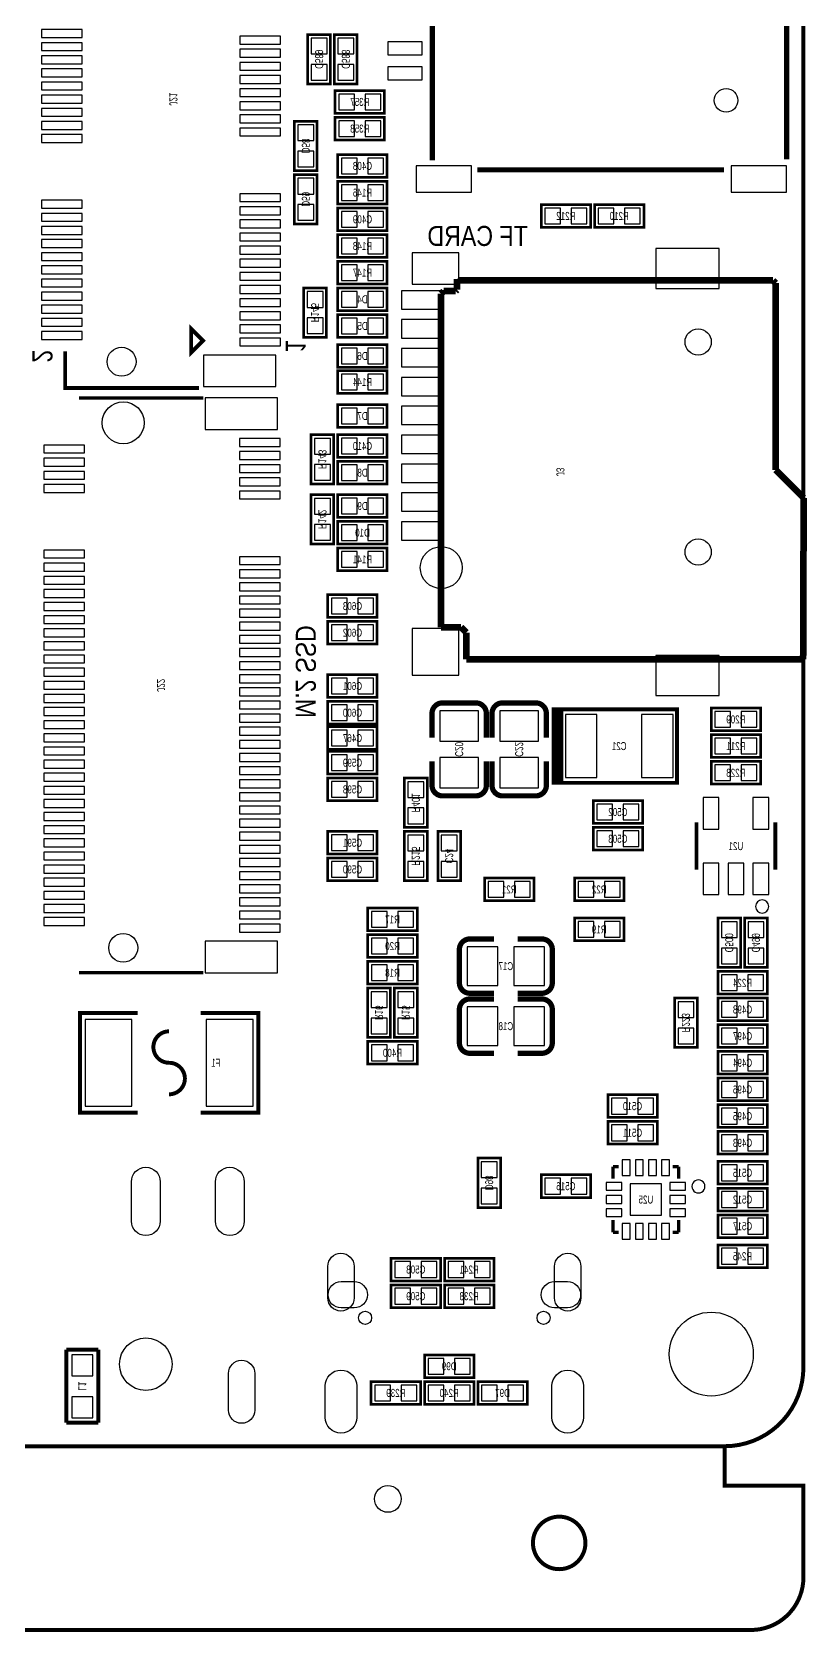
# Model space of a CAD drawing. Extents: x 0 to 125, y -7 to 87.
# Drawn here: x 95.6 to 125.1, y -7.1 to 53.9 of the extents above; entities that cross this region are included whole.
import ezdxf
from ezdxf.enums import TextEntityAlignment as Align

# ---------------------------------------------------------------- set-up
doc = ezdxf.new("R2010")
doc.units = 0
for name, color, linetype in [('BG_OUTLINE', 12, 'CONTINUOUS'), ('BG_SILKSCREEN_BOTTOM', 150, 'CONTINUOUS'), ('PG_SILKSCREEN_BOTTOM', 150, 'CONTINUOUS'), ('PIN_BOTTOM', 202, 'CONTINUOUS'), ('RD_SILKSCREEN_BOTTOM', 150, 'CONTINUOUS')]:
    doc.layers.add(name, color=color, linetype=linetype)

msp = doc.modelspace()

# ---------------------------------------------------------------- linework, layer by layer
at = {"layer": 'BG_OUTLINE', "const_width": 0.1524}
for points in [[(125.000004, 77.0001), (125.000004, 2.999994, -0.414214), (122.00001, 0), (2.999994, 0, -0.414214), (0, 2.999994), (0, 77.0001, -0.414214), (2.999994, 80.000094), (122.00001, 80.000094, -0.414214), (125.000004, 77.0001)], [(122.00001, 0), (122.00001, -1.499997), (125.000004, -1.499997), (125.000004, -4.99999, -0.414214), (123.000008, -6.999986), (1.999996, -6.999986, -0.414214), (0, -4.99999), (0, -1.499997), (2.999994, -1.499997), (2.999994, 0)], [(116.696998, -3.683, 1), (114.697002, -3.683, 1), (116.696998, -3.683)]]:
    msp.add_lwpolyline(points, format="xyb", dxfattribs=at)
at = {"layer": 'PG_SILKSCREEN_BOTTOM'}
for points, const_width in [([(110.865006, 48.980674), (110.865006, 60.520656)], 0.2), ([(124.365004, 54.765067), (124.365004, 49.015955)], 0.2), ([(106.1212, 53.7718), (106.1212, 51.8922), (106.9848, 51.8922), (106.9848, 53.7718), (106.1212, 53.7718)], 0.1016), ([(107.1372, 53.7718), (107.1372, 51.8922), (108.0008, 51.8922), (108.0008, 53.7718), (107.1372, 53.7718)], 0.1016), ([(109.0422, 51.6382), (107.1626, 51.6382), (107.1626, 50.7746), (109.0422, 50.7746), (109.0422, 51.6382)], 0.1016), ([(109.0422, 50.6222), (107.1626, 50.6222), (107.1626, 49.7586), (109.0422, 49.7586), (109.0422, 50.6222)], 0.1016), ([(105.6132, 50.4698), (105.6132, 48.5902), (106.4768, 48.5902), (106.4768, 50.4698), (105.6132, 50.4698)], 0.1016), ([(107.2642, 48.3362), (109.1438, 48.3362), (109.1438, 49.1998), (107.2642, 49.1998), (107.2642, 48.3362)], 0.1016), ([(106.4768, 46.5582), (106.4768, 48.4378), (105.6132, 48.4378), (105.6132, 46.5582), (106.4768, 46.5582)], 0.1016), ([(107.2642, 47.3202), (109.1438, 47.3202), (109.1438, 48.1838), (107.2642, 48.1838), (107.2642, 47.3202)], 0.1016), ([(121.9803, 48.62007), (112.576483, 48.62007)], 0.2), ([(109.1438, 47.1678), (107.2642, 47.1678), (107.2642, 46.3042), (109.1438, 46.3042), (109.1438, 47.1678)], 0.1016), ([(115.0112, 46.4312), (116.8908, 46.4312), (116.8908, 47.2948), (115.0112, 47.2948), (115.0112, 46.4312)], 0.1016), ([(118.9228, 47.2948), (117.0432, 47.2948), (117.0432, 46.4312), (118.9228, 46.4312), (118.9228, 47.2948)], 0.1016), ([(109.1438, 46.1518), (107.2642, 46.1518), (107.2642, 45.2882), (109.1438, 45.2882), (109.1438, 46.1518)], 0.1016), ([(107.2642, 44.2722), (109.1438, 44.2722), (109.1438, 45.1358), (107.2642, 45.1358), (107.2642, 44.2722)], 0.1016), ([(111.802672, 44.455715), (111.853472, 44.404915)], 0.254), ([(111.802672, 44.049315), (111.802672, 44.455715)], 0.254), ([(111.853472, 44.404915), (123.842272, 44.404915)], 0.254), ([(123.842272, 44.404915), (123.943872, 44.303315)], 0.254), ([(105.9688, 44.1198), (105.9688, 42.2402), (106.8324, 42.2402), (106.8324, 44.1198), (105.9688, 44.1198)], 0.1016), ([(109.1438, 44.1198), (107.2642, 44.1198), (107.2642, 43.2562), (109.1438, 43.2562), (109.1438, 44.1198)], 0.1016), ([(111.193072, 43.896915), (111.294672, 43.998515)], 0.254), ([(111.193072, 31.196915), (111.193072, 43.896915)], 0.254), ([(111.294672, 43.998515), (111.751872, 43.998515)], 0.254), ([(111.751872, 43.998515), (111.802672, 44.049315)], 0.254), ([(123.943872, 44.303315), (123.943872, 37.191315)], 0.254), ([(102.126974, 42.11066), (101.676987, 41.660674), (101.676987, 42.560672), (102.126974, 42.11066)], 0.150012), ([(109.1438, 43.1038), (107.2642, 43.1038), (107.2642, 42.2402), (109.1438, 42.2402), (109.1438, 43.1038)], 0.1016), ([(101.976987, 40.310664), (96.876972, 40.310664), (96.876972, 41.710661)], 0.150012), ([(109.1438, 41.9608), (107.2642, 41.9608), (107.2642, 41.0972), (109.1438, 41.0972), (109.1438, 41.9608)], 0.1016), ([(107.2642, 40.1066), (109.1438, 40.1066), (109.1438, 40.9702), (107.2642, 40.9702), (107.2642, 40.1066)], 0.1016), ([(102.135457, 39.933956), (97.399373, 39.933956)], 0.127), ([(109.1438, 39.6748), (107.2642, 39.6748), (107.2642, 38.8112), (109.1438, 38.8112), (109.1438, 39.6748)], 0.1016), ([(106.2482, 38.5318), (106.2482, 36.6522), (107.1118, 36.6522), (107.1118, 38.5318), (106.2482, 38.5318)], 0.1016), ([(109.1438, 38.5318), (107.2642, 38.5318), (107.2642, 37.6682), (109.1438, 37.6682), (109.1438, 38.5318)], 0.1016), ([(109.1438, 37.5158), (107.2642, 37.5158), (107.2642, 36.6522), (109.1438, 36.6522), (109.1438, 37.5158)], 0.1016), ([(123.943872, 37.191315), (125.010672, 36.124515)], 0.254), ([(107.1118, 34.3662), (107.1118, 36.2458), (106.2482, 36.2458), (106.2482, 34.3662), (107.1118, 34.3662)], 0.1016), ([(109.1438, 36.2458), (107.2642, 36.2458), (107.2642, 35.3822), (109.1438, 35.3822), (109.1438, 36.2458)], 0.1016), ([(125.010672, 36.124515), (124.991063, 29.977715)], 0.254), ([(109.1438, 35.2298), (107.2642, 35.2298), (107.2642, 34.3662), (109.1438, 34.3662), (109.1438, 35.2298)], 0.1016), ([(107.2642, 33.3502), (109.1438, 33.3502), (109.1438, 34.2138), (107.2642, 34.2138), (107.2642, 33.3502)], 0.1016), ([(108.7628, 32.434581), (106.8832, 32.434581), (106.8832, 31.570981), (108.7628, 31.570981), (108.7628, 32.434581)], 0.1016), ([(108.7628, 31.4198), (106.8832, 31.4198), (106.8832, 30.5562), (108.7628, 30.5562), (108.7628, 31.4198)], 0.1016), ([(111.955072, 31.196915), (111.193072, 31.196915)], 0.254), ([(112.158272, 30.993715), (111.955072, 31.196915)], 0.254), ([(112.158272, 29.977715), (112.158272, 30.993715)], 0.254), ([(124.991063, 29.977715), (112.158272, 29.977715)], 0.254), ([(108.7628, 29.3878), (106.8832, 29.3878), (106.8832, 28.5242), (108.7628, 28.5242), (108.7628, 29.3878)], 0.1016), ([(108.7628, 28.3718), (106.8832, 28.3718), (106.8832, 27.5082), (108.7628, 27.5082), (108.7628, 28.3718)], 0.1016), ([(115.583005, 25.270003), (115.483005, 25.270003), (115.483005, 28.069997), (115.583005, 28.069997)], 0.150012), ([(115.683005, 25.270003), (115.583005, 25.270003), (115.583005, 28.069997), (115.783004, 28.069997)], 0.150012), ([(115.783004, 25.270003), (115.783004, 28.069997), (120.182996, 28.069997), (120.182996, 25.270003), (115.683005, 25.270003), (115.683005, 28.069997), (115.883004, 28.069997)], 0.150012), ([(121.4882, 27.2542), (123.3678, 27.2542), (123.3678, 28.1178), (121.4882, 28.1178), (121.4882, 27.2542)], 0.1016), ([(106.8832, 26.543), (108.7628, 26.543), (108.7628, 27.4066), (106.8832, 27.4066), (106.8832, 26.543)], 0.1016), ([(112.92205, 27.913076), (112.92205, 26.993088)], 0.199898), ([(115.20805, 27.913076), (115.20805, 26.993088)], 0.199898), ([(121.4882, 26.2382), (123.3678, 26.2382), (123.3678, 27.1018), (121.4882, 27.1018), (121.4882, 26.2382)], 0.1016), ([(108.7628, 26.4668), (106.8832, 26.4668), (106.8832, 25.6032), (108.7628, 25.6032), (108.7628, 26.4668)], 0.1016), ([(110.85195, 25.172924), (110.85195, 26.092912)], 0.199898), ([(113.13795, 25.172924), (113.13795, 26.092912)], 0.199898), ([(121.4882, 25.2222), (123.3678, 25.2222), (123.3678, 26.0858), (121.4882, 26.0858), (121.4882, 25.2222)], 0.1016), ([(108.7628, 25.4508), (106.8832, 25.4508), (106.8832, 24.5872), (108.7628, 24.5872), (108.7628, 25.4508)], 0.1016), ([(109.8042, 25.4508), (109.8042, 23.5712), (110.6678, 23.5712), (110.6678, 25.4508), (109.8042, 25.4508)], 0.1016), ([(118.872, 24.5872), (116.9924, 24.5872), (116.9924, 23.7236), (118.872, 23.7236), (118.872, 24.5872)], 0.1016), ([(120.928003, 23.759998), (120.928003, 21.960002)], 0.150012), ([(123.927997, 21.960002), (123.927997, 23.759998)], 0.150012), ([(108.7628, 23.4188), (106.8832, 23.4188), (106.8832, 22.5552), (108.7628, 22.5552), (108.7628, 23.4188)], 0.1016), ([(110.6678, 21.5392), (110.6678, 23.4188), (109.8042, 23.4188), (109.8042, 21.5392), (110.6678, 21.5392)], 0.1016), ([(111.9378, 21.5392), (111.9378, 23.4188), (111.0742, 23.4188), (111.0742, 21.5392), (111.9378, 21.5392)], 0.1016), ([(118.872, 23.5712), (116.9924, 23.5712), (116.9924, 22.7076), (118.872, 22.7076), (118.872, 23.5712)], 0.1016), ([(108.7628, 22.4028), (106.8832, 22.4028), (106.8832, 21.5392), (108.7628, 21.5392), (108.7628, 22.4028)], 0.1016), ([(112.8522, 20.7772), (114.7318, 20.7772), (114.7318, 21.6408), (112.8522, 21.6408), (112.8522, 20.7772)], 0.1016), ([(118.1608, 21.6408), (116.2812, 21.6408), (116.2812, 20.7772), (118.1608, 20.7772), (118.1608, 21.6408)], 0.1016), ([(108.4072, 19.6342), (110.2868, 19.6342), (110.2868, 20.4978), (108.4072, 20.4978), (108.4072, 19.6342)], 0.1016), ([(118.1608, 20.1168), (116.2812, 20.1168), (116.2812, 19.2532), (118.1608, 19.2532), (118.1608, 20.1168)], 0.1016), ([(121.7422, 20.1168), (121.7422, 18.2372), (122.6058, 18.2372), (122.6058, 20.1168), (121.7422, 20.1168)], 0.1016), ([(122.7582, 20.1168), (122.7582, 18.2372), (123.6218, 18.2372), (123.6218, 20.1168), (122.7582, 20.1168)], 0.1016), ([(110.2868, 19.4818), (108.4072, 19.4818), (108.4072, 18.6182), (110.2868, 18.6182), (110.2868, 19.4818)], 0.1016), ([(112.294924, 19.32305), (113.214912, 19.32305)], 0.199898), ([(108.4072, 17.6022), (110.2868, 17.6022), (110.2868, 18.4658), (108.4072, 18.4658), (108.4072, 17.6022)], 0.1016), ([(102.135457, 18.034178), (97.399373, 18.034178)], 0.127), ([(123.6218, 18.0848), (121.7422, 18.0848), (121.7422, 17.2212), (123.6218, 17.2212), (123.6218, 18.0848)], 0.1016), ([(109.2708, 15.5702), (109.2708, 17.4498), (108.4072, 17.4498), (108.4072, 15.5702), (109.2708, 15.5702)], 0.1016), ([(110.2868, 15.5702), (110.2868, 17.4498), (109.4232, 17.4498), (109.4232, 15.5702), (110.2868, 15.5702)], 0.1016), ([(112.294924, 17.03705), (113.214912, 17.03705)], 0.199898), ([(115.035076, 17.25295), (114.115088, 17.25295)], 0.199898), ([(120.0912, 17.0688), (120.0912, 15.1892), (120.9548, 15.1892), (120.9548, 17.0688), (120.0912, 17.0688)], 0.1016), ([(123.6218, 17.0688), (121.7422, 17.0688), (121.7422, 16.2052), (123.6218, 16.2052), (123.6218, 17.0688)], 0.1016), ([(99.638002, 16.504996), (97.438007, 16.504996), (97.438007, 12.705004), (99.638002, 12.705004)], 0.150012), ([(102.037998, 12.705004), (104.237993, 12.705004), (104.237993, 16.504996), (102.037998, 16.504996)], 0.150012), ([(123.6218, 16.0528), (121.7422, 16.0528), (121.7422, 15.1892), (123.6218, 15.1892), (123.6218, 16.0528)], 0.1016), ([(110.2868, 15.4178), (108.4072, 15.4178), (108.4072, 14.5542), (110.2868, 14.5542), (110.2868, 15.4178)], 0.1016), ([(115.035076, 14.96695), (114.115088, 14.96695)], 0.199898), ([(123.6218, 15.0368), (121.7422, 15.0368), (121.7422, 14.1732), (123.6218, 14.1732), (123.6218, 15.0368)], 0.1016), ([(123.6218, 14.0208), (121.7422, 14.0208), (121.7422, 13.1572), (123.6218, 13.1572), (123.6218, 14.0208)], 0.1016), ([(119.4308, 13.3858), (117.5512, 13.3858), (117.5512, 12.5222), (119.4308, 12.5222), (119.4308, 13.3858)], 0.1016), ([(123.6218, 13.0048), (121.7422, 13.0048), (121.7422, 12.1412), (123.6218, 12.1412), (123.6218, 13.0048)], 0.1016), ([(119.4308, 12.3698), (117.5512, 12.3698), (117.5512, 11.5062), (119.4308, 11.5062), (119.4308, 12.3698)], 0.1016), ([(123.6218, 11.9888), (121.7422, 11.9888), (121.7422, 11.1252), (123.6218, 11.1252), (123.6218, 11.9888)], 0.1016), ([(112.5982, 10.9728), (112.5982, 9.0932), (113.4618, 9.0932), (113.4618, 10.9728), (112.5982, 10.9728)], 0.1016), ([(116.8908, 10.3378), (115.0112, 10.3378), (115.0112, 9.4742), (116.8908, 9.4742), (116.8908, 10.3378)], 0.1016), ([(117.74899, 10.64801), (117.965093, 10.64801)], 0.127), ([(117.74899, 10.64801), (117.74899, 10.187407)], 0.127), ([(120.24901, 10.64801), (120.015305, 10.64801)], 0.127), ([(120.24901, 10.64801), (120.24901, 10.187407)], 0.127), ([(121.7422, 9.9822), (123.6218, 9.9822), (123.6218, 10.8458), (121.7422, 10.8458), (121.7422, 9.9822)], 0.1016), ([(121.7422, 8.9662), (123.6218, 8.9662), (123.6218, 9.8298), (121.7422, 9.8298), (121.7422, 8.9662)], 0.1016), ([(117.74899, 8.14799), (117.74899, 8.621192)], 0.127), ([(120.24901, 8.14799), (120.24901, 8.621192)], 0.127), ([(121.7422, 7.9502), (123.6218, 7.9502), (123.6218, 8.8138), (121.7422, 8.8138), (121.7422, 7.9502)], 0.1016), ([(117.74899, 8.14799), (117.965093, 8.14799)], 0.127), ([(120.24901, 8.14799), (120.015305, 8.14799)], 0.127), ([(123.6218, 7.6708), (121.7422, 7.6708), (121.7422, 6.8072), (123.6218, 6.8072), (123.6218, 7.6708)], 0.1016), ([(111.1758, 7.1628), (109.2962, 7.1628), (109.2962, 6.2992), (111.1758, 6.2992), (111.1758, 7.1628)], 0.1016), ([(111.3282, 6.2992), (113.2078, 6.2992), (113.2078, 7.1628), (111.3282, 7.1628), (111.3282, 6.2992)], 0.1016), ([(111.1758, 6.1468), (109.2962, 6.1468), (109.2962, 5.2832), (111.1758, 5.2832), (111.1758, 6.1468)], 0.1016), ([(111.3282, 5.2832), (113.2078, 5.2832), (113.2078, 6.1468), (111.3282, 6.1468), (111.3282, 5.2832)], 0.1016), ([(98.1456, 3.683), (96.9264, 3.683)], 0.1524), ([(96.9264, 3.683), (96.9264, 0.9017)], 0.1524), ([(98.1456, 0.9017), (98.1456, 3.683)], 0.1524), ([(112.4458, 3.4798), (110.5662, 3.4798), (110.5662, 2.6162), (112.4458, 2.6162), (112.4458, 3.4798)], 0.1016), ([(110.4138, 2.4638), (108.5342, 2.4638), (108.5342, 1.6002), (110.4138, 1.6002), (110.4138, 2.4638)], 0.1016), ([(110.5662, 1.6002), (112.4458, 1.6002), (112.4458, 2.4638), (110.5662, 2.4638), (110.5662, 1.6002)], 0.1016), ([(114.4778, 2.4638), (112.5982, 2.4638), (112.5982, 1.6002), (114.4778, 1.6002), (114.4778, 2.4638)], 0.1016), ([(96.9264, 0.9017), (98.1456, 0.9017)], 0.1524)]:
    msp.add_lwpolyline(points, dxfattribs=dict(at, const_width=const_width))
for points, const_width in [([(110.85195, 26.993088), (110.85195, 27.913076, -0.414214), (111.252, 28.313126)], 0.199898), ([(111.252, 28.313126), (112.522, 28.313126, -0.414214), (112.92205, 27.913076)], 0.199898), ([(113.13795, 26.993088), (113.13795, 27.913076, -0.414214), (113.538, 28.313126)], 0.199898), ([(113.538, 28.313126), (114.808, 28.313126, -0.414214), (115.20805, 27.913076)], 0.199898), ([(112.92205, 26.092912), (112.92205, 25.172924, -0.4144), (112.522, 24.773128)], 0.199898), ([(115.20805, 26.092912), (115.20805, 25.172924, -0.4144), (114.808, 24.773128)], 0.199898), ([(112.522, 24.773128), (111.252, 24.772874, -0.414214), (110.85195, 25.172924)], 0.199898), ([(114.808, 24.773128), (113.538, 24.772874, -0.414214), (113.13795, 25.172924)], 0.199898), ([(111.894874, 17.653), (111.894874, 18.923, -0.414214), (112.294924, 19.32305)], 0.199898), ([(114.115088, 19.32305), (115.035076, 19.32305, -0.4144), (115.434872, 18.923)], 0.199898), ([(115.434872, 18.923), (115.435126, 17.653, -0.414214), (115.035076, 17.25295)], 0.199898), ([(113.214912, 17.25295), (112.294924, 17.25295, -0.414214), (111.894874, 17.653)], 0.199898), ([(111.894874, 15.367), (111.894874, 16.637, -0.414214), (112.294924, 17.03705)], 0.199898), ([(114.115088, 17.03705), (115.035076, 17.03705, -0.4144), (115.434872, 16.637)], 0.199898), ([(115.434872, 16.637), (115.435126, 15.367, -0.414214), (115.035076, 14.96695)], 0.199898), ([(100.838, 14.605, -1), (100.838, 15.804998)], 0.150012), ([(113.214912, 14.96695), (112.294924, 14.96695, -0.414214), (111.894874, 15.367)], 0.199898), ([(100.838, 14.605, -1), (100.838, 13.405002)], 0.150012)]:
    msp.add_lwpolyline(points, format="xyb", dxfattribs=dict(at, const_width=const_width))
for points in [[(123.677985, 20.560005, 1), (123.178015, 20.559995, 1)], [(121.248983, 9.897999, 1), (120.749017, 9.898001, 1)]]:
    msp.add_lwpolyline(points, format="xyb", close=True, dxfattribs=at)
at = {"layer": 'PIN_BOTTOM'}
for points in [[(95.976973, 53.660662), (97.526983, 53.660662), (97.526983, 53.960662), (95.976973, 53.960662)], [(103.526971, 53.410675), (105.076981, 53.410675), (105.076981, 53.710675), (103.526971, 53.710675)], [(95.976973, 53.160663), (97.526983, 53.160663), (97.526983, 53.460663), (95.976973, 53.460663)], [(103.526971, 52.910676), (105.076981, 52.910676), (105.076981, 53.210676), (103.526971, 53.210676)], [(106.852695, 53.631567), (106.253305, 53.631567), (106.253305, 53.032177), (106.852695, 53.032177)], [(107.868695, 53.631567), (107.269305, 53.631567), (107.269305, 53.032177), (107.868695, 53.032177)], [(110.475001, 53.495054), (109.175004, 53.495054), (109.175004, 52.995055), (110.475001, 52.995055)], [(95.976973, 52.660664), (97.526983, 52.660664), (97.526983, 52.960664), (95.976973, 52.960664)], [(95.976973, 52.160665), (97.526983, 52.160665), (97.526983, 52.460665), (95.976973, 52.460665)], [(103.526971, 52.410677), (105.076981, 52.410677), (105.076981, 52.710677), (103.526971, 52.710677)], [(106.852695, 52.631823), (106.253305, 52.631823), (106.253305, 52.032433), (106.852695, 52.032433)], [(107.868695, 52.631823), (107.269305, 52.631823), (107.269305, 52.032433), (107.868695, 52.032433)], [(110.475001, 52.545069), (109.175004, 52.545069), (109.175004, 52.04507), (110.475001, 52.04507)], [(95.976973, 51.660666), (97.526983, 51.660666), (97.526983, 51.960666), (95.976973, 51.960666)], [(103.526971, 51.910678), (105.076981, 51.910678), (105.076981, 52.210678), (103.526971, 52.210678)], [(95.976973, 51.160667), (97.526983, 51.160667), (97.526983, 51.460667), (95.976973, 51.460667)], [(103.526971, 51.41068), (105.076981, 51.41068), (105.076981, 51.710679), (103.526971, 51.710679)], [(103.526971, 50.910655), (105.076981, 50.910655), (105.076981, 51.210654), (103.526971, 51.210654)], [(107.902223, 50.906705), (107.902223, 51.506095), (107.302833, 51.506095), (107.302833, 50.906705)], [(108.901967, 50.906705), (108.901967, 51.506095), (108.302577, 51.506095), (108.302577, 50.906705)], [(95.976973, 50.660668), (97.526983, 50.660668), (97.526983, 50.960668), (95.976973, 50.960668)], [(103.526971, 50.410656), (105.076981, 50.410656), (105.076981, 50.710656), (103.526971, 50.710656)], [(95.976973, 50.160669), (97.526983, 50.160669), (97.526983, 50.460669), (95.976973, 50.460669)], [(103.526971, 49.910657), (105.076981, 49.910657), (105.076981, 50.210656), (103.526971, 50.210656)], [(106.344695, 50.329567), (105.745305, 50.329567), (105.745305, 49.730177), (106.344695, 49.730177)], [(107.902223, 49.890705), (107.902223, 50.490095), (107.302833, 50.490095), (107.302833, 49.890705)], [(108.901967, 49.890705), (108.901967, 50.490095), (108.302577, 50.490095), (108.302577, 49.890705)], [(95.976973, 49.66067), (97.526983, 49.66067), (97.526983, 49.96067), (95.976973, 49.96067)], [(106.344695, 49.329823), (105.745305, 49.329823), (105.745305, 48.730433), (106.344695, 48.730433)], [(107.404433, 49.067695), (107.404433, 48.468305), (108.003823, 48.468305), (108.003823, 49.067695)], [(108.404177, 49.067695), (108.404177, 48.468305), (109.003567, 48.468305), (109.003567, 49.067695)], [(112.354982, 48.765054), (110.254987, 48.765054), (110.254987, 47.765056), (112.354982, 47.765056)], [(124.354984, 48.765054), (122.254988, 48.765054), (122.254988, 47.765056), (124.354984, 47.765056)], [(105.745305, 47.698177), (106.344695, 47.698177), (106.344695, 48.297567), (105.745305, 48.297567)], [(103.526971, 47.410662), (105.076981, 47.410662), (105.076981, 47.710661), (103.526971, 47.710661)], [(107.404433, 48.051695), (107.404433, 47.452305), (108.003823, 47.452305), (108.003823, 48.051695)], [(108.404177, 48.051695), (108.404177, 47.452305), (109.003567, 47.452305), (109.003567, 48.051695)], [(95.976973, 47.160675), (97.526983, 47.160675), (97.526983, 47.460675), (95.976973, 47.460675)], [(95.976973, 46.660676), (97.526983, 46.660676), (97.526983, 46.960676), (95.976973, 46.960676)], [(103.526971, 46.910663), (105.076981, 46.910663), (105.076981, 47.210662), (103.526971, 47.210662)], [(105.745305, 46.698433), (106.344695, 46.698433), (106.344695, 47.297823), (105.745305, 47.297823)], [(108.003823, 46.436305), (108.003823, 47.035695), (107.404433, 47.035695), (107.404433, 46.436305)], [(109.003567, 46.436305), (109.003567, 47.035695), (108.404177, 47.035695), (108.404177, 46.436305)], [(115.151433, 47.162695), (115.151433, 46.563305), (115.750823, 46.563305), (115.750823, 47.162695)], [(116.151177, 47.162695), (116.151177, 46.563305), (116.750567, 46.563305), (116.750567, 47.162695)], [(117.782823, 46.563305), (117.782823, 47.162695), (117.183433, 47.162695), (117.183433, 46.563305)], [(118.782567, 46.563305), (118.782567, 47.162695), (118.183177, 47.162695), (118.183177, 46.563305)], [(95.976973, 46.160677), (97.526983, 46.160677), (97.526983, 46.460677), (95.976973, 46.460677)], [(103.526971, 46.410664), (105.076981, 46.410664), (105.076981, 46.710664), (103.526971, 46.710664)], [(95.976973, 45.660678), (97.526983, 45.660678), (97.526983, 45.960678), (95.976973, 45.960678)], [(103.526971, 45.910665), (105.076981, 45.910665), (105.076981, 46.210665), (103.526971, 46.210665)], [(103.526971, 45.410666), (105.076981, 45.410666), (105.076981, 45.710665), (103.526971, 45.710665)], [(108.003823, 45.420305), (108.003823, 46.019695), (107.404433, 46.019695), (107.404433, 45.420305)], [(109.003567, 45.420305), (109.003567, 46.019695), (108.404177, 46.019695), (108.404177, 45.420305)], [(95.976973, 45.160679), (97.526983, 45.160679), (97.526983, 45.460679), (95.976973, 45.460679)], [(103.526971, 44.910667), (105.076981, 44.910667), (105.076981, 45.210666), (103.526971, 45.210666)], [(111.880066, 45.462063), (110.102066, 45.462063), (110.102066, 44.262167), (111.880066, 44.262167)], [(121.797572, 45.624115), (119.384572, 45.624115), (119.384572, 44.100115), (121.797572, 44.100115)], [(95.976973, 44.660655), (97.526983, 44.660655), (97.526983, 44.960654), (95.976973, 44.960654)], [(103.526971, 44.410668), (105.076981, 44.410668), (105.076981, 44.710668), (103.526971, 44.710668)], [(107.404433, 45.003695), (107.404433, 44.404305), (108.003823, 44.404305), (108.003823, 45.003695)], [(108.404177, 45.003695), (108.404177, 44.404305), (109.003567, 44.404305), (109.003567, 45.003695)], [(95.976973, 44.160656), (97.526983, 44.160656), (97.526983, 44.460655), (95.976973, 44.460655)], [(95.976973, 43.660657), (97.526983, 43.660657), (97.526983, 43.960656), (95.976973, 43.960656)], [(103.526971, 43.910669), (105.076981, 43.910669), (105.076981, 44.210669), (103.526971, 44.210669)], [(106.700295, 43.979567), (106.100905, 43.979567), (106.100905, 43.380177), (106.700295, 43.380177)], [(108.003823, 43.388305), (108.003823, 43.987695), (107.404433, 43.987695), (107.404433, 43.388305)], [(109.003567, 43.388305), (109.003567, 43.987695), (108.404177, 43.987695), (108.404177, 43.388305)], [(111.290938, 44.012231), (109.690992, 44.012231), (109.690992, 43.312207), (111.290938, 43.312207)], [(95.976973, 43.160658), (97.526983, 43.160658), (97.526983, 43.460657), (95.976973, 43.460657)], [(103.526971, 43.41067), (105.076981, 43.41067), (105.076981, 43.710669), (103.526971, 43.710669)], [(95.976973, 42.660659), (97.526983, 42.660659), (97.526983, 42.960658), (95.976973, 42.960658)], [(103.526971, 42.910671), (105.076981, 42.910671), (105.076981, 43.21067), (103.526971, 43.21067)], [(103.526971, 42.410672), (105.076981, 42.410672), (105.076981, 42.710671), (103.526971, 42.710671)], [(106.700295, 42.979823), (106.100905, 42.979823), (106.100905, 42.380433), (106.700295, 42.380433)], [(108.003823, 42.372305), (108.003823, 42.971695), (107.404433, 42.971695), (107.404433, 42.372305)], [(109.003567, 42.372305), (109.003567, 42.971695), (108.404177, 42.971695), (108.404177, 42.372305)], [(111.290938, 42.912132), (109.690992, 42.912132), (109.690992, 42.212108), (111.290938, 42.212108)], [(95.976973, 42.16066), (97.526983, 42.16066), (97.526983, 42.460659), (95.976973, 42.460659)], [(103.526971, 41.910673), (105.076981, 41.910673), (105.076981, 42.210673), (103.526971, 42.210673)], [(102.151967, 40.360676), (104.901975, 40.360676), (104.901975, 41.560674), (102.151967, 41.560674)], [(108.003823, 41.229305), (108.003823, 41.828695), (107.404433, 41.828695), (107.404433, 41.229305)], [(109.003567, 41.229305), (109.003567, 41.828695), (108.404177, 41.828695), (108.404177, 41.229305)], [(111.290938, 41.812032), (109.690992, 41.812032), (109.690992, 41.112008), (111.290938, 41.112008)], [(107.404433, 40.838095), (107.404433, 40.238705), (108.003823, 40.238705), (108.003823, 40.838095)], [(108.404177, 40.838095), (108.404177, 40.238705), (109.003567, 40.238705), (109.003567, 40.838095)], [(111.290938, 40.712034), (109.690992, 40.712034), (109.690992, 40.01201), (111.290938, 40.01201)], [(102.214375, 38.73406), (104.964382, 38.73406), (104.964382, 39.934058), (102.214375, 39.934058)], [(108.003823, 38.943305), (108.003823, 39.542695), (107.404433, 39.542695), (107.404433, 38.943305)], [(109.003567, 38.943305), (109.003567, 39.542695), (108.404177, 39.542695), (108.404177, 38.943305)], [(111.290938, 39.61224), (109.690992, 39.61224), (109.690992, 38.912216), (111.290938, 38.912216)], [(108.003823, 37.800305), (108.003823, 38.399695), (107.404433, 38.399695), (107.404433, 37.800305)], [(109.003567, 37.800305), (109.003567, 38.399695), (108.404177, 38.399695), (108.404177, 37.800305)], [(111.290938, 38.51214), (109.690992, 38.51214), (109.690992, 37.812116), (111.290938, 37.812116)], [(96.064553, 37.834075), (97.614562, 37.834075), (97.614562, 38.134074), (96.064553, 38.134074)], [(103.514373, 38.08396), (105.064382, 38.08396), (105.064382, 38.383959), (103.514373, 38.383959)], [(103.514373, 37.584063), (105.064382, 37.584063), (105.064382, 37.884062), (103.514373, 37.884062)], [(106.979695, 38.391567), (106.380305, 38.391567), (106.380305, 37.792177), (106.979695, 37.792177)], [(96.064553, 37.334177), (97.614562, 37.334177), (97.614562, 37.634177), (96.064553, 37.634177)], [(103.514373, 37.083962), (105.064382, 37.083962), (105.064382, 37.383961), (103.514373, 37.383961)], [(106.979695, 37.391823), (106.380305, 37.391823), (106.380305, 36.792433), (106.979695, 36.792433)], [(108.003823, 36.784305), (108.003823, 37.383695), (107.404433, 37.383695), (107.404433, 36.784305)], [(109.003567, 36.784305), (109.003567, 37.383695), (108.404177, 37.383695), (108.404177, 36.784305)], [(111.290938, 37.412041), (109.690992, 37.412041), (109.690992, 36.712017), (111.290938, 36.712017)], [(96.064553, 36.834077), (97.614562, 36.834077), (97.614562, 37.134076), (96.064553, 37.134076)], [(96.064553, 36.334179), (97.614562, 36.334179), (97.614562, 36.634179), (96.064553, 36.634179)], [(103.514373, 36.584065), (105.064382, 36.584065), (105.064382, 36.884064), (103.514373, 36.884064)], [(103.514373, 36.083964), (105.064382, 36.083964), (105.064382, 36.383963), (103.514373, 36.383963)], [(106.380305, 35.506177), (106.979695, 35.506177), (106.979695, 36.105567), (106.380305, 36.105567)], [(108.003823, 35.514305), (108.003823, 36.113695), (107.404433, 36.113695), (107.404433, 35.514305)], [(109.003567, 35.514305), (109.003567, 36.113695), (108.404177, 36.113695), (108.404177, 35.514305)], [(111.290938, 36.312246), (109.690992, 36.312246), (109.690992, 35.612222), (111.290938, 35.612222)], [(106.380305, 34.506433), (106.979695, 34.506433), (106.979695, 35.105823), (106.380305, 35.105823)], [(108.003823, 34.498305), (108.003823, 35.097695), (107.404433, 35.097695), (107.404433, 34.498305)], [(109.003567, 34.498305), (109.003567, 35.097695), (108.404177, 35.097695), (108.404177, 34.498305)], [(111.290938, 35.212147), (109.690992, 35.212147), (109.690992, 34.512123), (111.290938, 34.512123)], [(96.064553, 33.834057), (97.614562, 33.834057), (97.614562, 34.134057), (96.064553, 34.134057)], [(96.064553, 33.33416), (97.614562, 33.33416), (97.614562, 33.634159), (96.064553, 33.634159)], [(103.514373, 33.584172), (105.064382, 33.584172), (105.064382, 33.884172), (103.514373, 33.884172)], [(107.404433, 34.081695), (107.404433, 33.482305), (108.003823, 33.482305), (108.003823, 34.081695)], [(108.404177, 34.081695), (108.404177, 33.482305), (109.003567, 33.482305), (109.003567, 34.081695)], [(96.064553, 32.834059), (97.614562, 32.834059), (97.614562, 33.134059), (96.064553, 33.134059)], [(103.514373, 33.08397), (105.064382, 33.08397), (105.064382, 33.383969), (103.514373, 33.383969)], [(96.064553, 32.334162), (97.614562, 32.334162), (97.614562, 32.634161), (96.064553, 32.634161)], [(103.514373, 32.584174), (105.064382, 32.584174), (105.064382, 32.884173), (103.514373, 32.884173)], [(103.514373, 32.083972), (105.064382, 32.083972), (105.064382, 32.383971), (103.514373, 32.383971)], [(107.622823, 31.703086), (107.622823, 32.302475), (107.023433, 32.302475), (107.023433, 31.703086)], [(108.622567, 31.703086), (108.622567, 32.302475), (108.023177, 32.302475), (108.023177, 31.703086)], [(96.064553, 31.834061), (97.614562, 31.834061), (97.614562, 32.134061), (96.064553, 32.134061)], [(103.514373, 31.584176), (105.064382, 31.584176), (105.064382, 31.884175), (103.514373, 31.884175)], [(96.064553, 31.334164), (97.614562, 31.334164), (97.614562, 31.634163), (96.064553, 31.634163)], [(96.064553, 30.834063), (97.614562, 30.834063), (97.614562, 31.134063), (96.064553, 31.134063)], [(103.514373, 31.083974), (105.064382, 31.083974), (105.064382, 31.383973), (103.514373, 31.383973)], [(107.622823, 30.688305), (107.622823, 31.287695), (107.023433, 31.287695), (107.023433, 30.688305)], [(108.622567, 30.688305), (108.622567, 31.287695), (108.023177, 31.287695), (108.023177, 30.688305)], [(111.880066, 31.15122), (110.102066, 31.15122), (110.102066, 29.37322), (111.880066, 29.37322)], [(96.064553, 30.334166), (97.614562, 30.334166), (97.614562, 30.634165), (96.064553, 30.634165)], [(103.514373, 30.584178), (105.064382, 30.584178), (105.064382, 30.884177), (103.514373, 30.884177)], [(96.064553, 29.834065), (97.614562, 29.834065), (97.614562, 30.134065), (96.064553, 30.134065)], [(103.514373, 30.083976), (105.064382, 30.083976), (105.064382, 30.383975), (103.514373, 30.383975)], [(103.514373, 29.584155), (105.064382, 29.584155), (105.064382, 29.884154), (103.514373, 29.884154)], [(121.797572, 30.124019), (119.384572, 30.124019), (119.384572, 28.600019), (121.797572, 28.600019)], [(96.064553, 29.334168), (97.614562, 29.334168), (97.614562, 29.634167), (96.064553, 29.634167)], [(103.514373, 29.083978), (105.064382, 29.083978), (105.064382, 29.383977), (103.514373, 29.383977)], [(107.622823, 28.656305), (107.622823, 29.255695), (107.023433, 29.255695), (107.023433, 28.656305)], [(108.622567, 28.656305), (108.622567, 29.255695), (108.023177, 29.255695), (108.023177, 28.656305)], [(96.064553, 28.834067), (97.614562, 28.834067), (97.614562, 29.134067), (96.064553, 29.134067)], [(103.514373, 28.584157), (105.064382, 28.584157), (105.064382, 28.884156), (103.514373, 28.884156)], [(96.064553, 28.33417), (97.614562, 28.33417), (97.614562, 28.634169), (96.064553, 28.634169)], [(96.064553, 27.834069), (97.614562, 27.834069), (97.614562, 28.134069), (96.064553, 28.134069)], [(103.514373, 28.08398), (105.064382, 28.08398), (105.064382, 28.383979), (103.514373, 28.383979)], [(107.622823, 27.640305), (107.622823, 28.239695), (107.023433, 28.239695), (107.023433, 27.640305)], [(108.622567, 27.640305), (108.622567, 28.239695), (108.023177, 28.239695), (108.023177, 27.640305)], [(96.064553, 27.334172), (97.614562, 27.334172), (97.614562, 27.634171), (96.064553, 27.634171)], [(103.514373, 27.584159), (105.064382, 27.584159), (105.064382, 27.884158), (103.514373, 27.884158)], [(112.621949, 28.013025), (111.152051, 28.013025), (111.152051, 26.853007), (112.621949, 26.853007)], [(114.907949, 28.013025), (113.438051, 28.013025), (113.438051, 26.853007), (114.907949, 26.853007)], [(115.932991, 27.869998), (115.932991, 25.470002), (117.132989, 25.470002), (117.132989, 27.869998)], [(118.833011, 27.869998), (118.833011, 25.470002), (120.033009, 25.470002), (120.033009, 27.869998)], [(121.628433, 27.985695), (121.628433, 27.386305), (122.227823, 27.386305), (122.227823, 27.985695)], [(122.628177, 27.985695), (122.628177, 27.386305), (123.227567, 27.386305), (123.227567, 27.985695)], [(96.064553, 26.834071), (97.614562, 26.834071), (97.614562, 27.134071), (96.064553, 27.134071)], [(103.514373, 27.083956), (105.064382, 27.083956), (105.064382, 27.383956), (103.514373, 27.383956)], [(103.514373, 26.584161), (105.064382, 26.584161), (105.064382, 26.88416), (103.514373, 26.88416)], [(107.023433, 27.274495), (107.023433, 26.675105), (107.622823, 26.675105), (107.622823, 27.274495)], [(108.023177, 27.274495), (108.023177, 26.675105), (108.622567, 26.675105), (108.622567, 27.274495)], [(121.628433, 26.969695), (121.628433, 26.370305), (122.227823, 26.370305), (122.227823, 26.969695)], [(122.628177, 26.969695), (122.628177, 26.370305), (123.227567, 26.370305), (123.227567, 26.969695)], [(96.064553, 26.334174), (97.614562, 26.334174), (97.614562, 26.634173), (96.064553, 26.634173)], [(103.514373, 26.083958), (105.064382, 26.083958), (105.064382, 26.383958), (103.514373, 26.383958)], [(107.622823, 25.735305), (107.622823, 26.334695), (107.023433, 26.334695), (107.023433, 25.735305)], [(108.622567, 25.735305), (108.622567, 26.334695), (108.023177, 26.334695), (108.023177, 25.735305)], [(112.621949, 26.232993), (111.152051, 26.232993), (111.152051, 25.072975), (112.621949, 25.072975)], [(114.907949, 26.232993), (113.438051, 26.232993), (113.438051, 25.072975), (114.907949, 25.072975)], [(96.064553, 25.834073), (97.614562, 25.834073), (97.614562, 26.134073), (96.064553, 26.134073)], [(96.064553, 25.333973), (97.614562, 25.333973), (97.614562, 25.633972), (96.064553, 25.633972)], [(103.514373, 25.584163), (105.064382, 25.584163), (105.064382, 25.884162), (103.514373, 25.884162)], [(121.628433, 25.953695), (121.628433, 25.354305), (122.227823, 25.354305), (122.227823, 25.953695)], [(122.628177, 25.953695), (122.628177, 25.354305), (123.227567, 25.354305), (123.227567, 25.953695)], [(96.064553, 24.834075), (97.614562, 24.834075), (97.614562, 25.134075), (96.064553, 25.134075)], [(103.514373, 25.083961), (105.064382, 25.083961), (105.064382, 25.38396), (103.514373, 25.38396)], [(107.622823, 24.719305), (107.622823, 25.318695), (107.023433, 25.318695), (107.023433, 24.719305)], [(108.622567, 24.719305), (108.622567, 25.318695), (108.023177, 25.318695), (108.023177, 24.719305)], [(110.535695, 25.310567), (109.936305, 25.310567), (109.936305, 24.711177), (110.535695, 24.711177)], [(96.064553, 24.333975), (97.614562, 24.333975), (97.614562, 24.633974), (96.064553, 24.633974)], [(103.514373, 24.584165), (105.064382, 24.584165), (105.064382, 24.884164), (103.514373, 24.884164)], [(103.514373, 24.083962), (105.064382, 24.083962), (105.064382, 24.383962), (103.514373, 24.383962)], [(117.732023, 23.855705), (117.732023, 24.455095), (117.132633, 24.455095), (117.132633, 23.855705)], [(118.731767, 23.855705), (118.731767, 24.455095), (118.132377, 24.455095), (118.132377, 23.855705)], [(121.777684, 23.510545), (121.777684, 24.70945), (121.178295, 24.70945), (121.178295, 23.510545)], [(123.677705, 23.510545), (123.677705, 24.70945), (123.078316, 24.70945), (123.078316, 23.510545)], [(96.064553, 23.834077), (97.614562, 23.834077), (97.614562, 24.134077), (96.064553, 24.134077)], [(103.514373, 23.584167), (105.064382, 23.584167), (105.064382, 23.884166), (103.514373, 23.884166)], [(110.535695, 24.310823), (109.936305, 24.310823), (109.936305, 23.711433), (110.535695, 23.711433)], [(96.064553, 23.333977), (97.614562, 23.333977), (97.614562, 23.633976), (96.064553, 23.633976)], [(103.514373, 23.083965), (105.064382, 23.083965), (105.064382, 23.383964), (103.514373, 23.383964)], [(107.622823, 22.687305), (107.622823, 23.286695), (107.023433, 23.286695), (107.023433, 22.687305)], [(108.622567, 22.687305), (108.622567, 23.286695), (108.023177, 23.286695), (108.023177, 22.687305)], [(109.936305, 22.679177), (110.535695, 22.679177), (110.535695, 23.278567), (109.936305, 23.278567)], [(111.206305, 22.679177), (111.805695, 22.679177), (111.805695, 23.278567), (111.206305, 23.278567)], [(117.732023, 22.839705), (117.732023, 23.439095), (117.132633, 23.439095), (117.132633, 22.839705)], [(118.731767, 22.839705), (118.731767, 23.439095), (118.132377, 23.439095), (118.132377, 22.839705)], [(96.064553, 22.834079), (97.614562, 22.834079), (97.614562, 23.134079), (96.064553, 23.134079)], [(96.064553, 22.333979), (97.614562, 22.333979), (97.614562, 22.633978), (96.064553, 22.633978)], [(103.514373, 22.584169), (105.064382, 22.584169), (105.064382, 22.884168), (103.514373, 22.884168)], [(96.064553, 21.834056), (97.614562, 21.834056), (97.614562, 22.134055), (96.064553, 22.134055)], [(103.514373, 22.084068), (105.064382, 22.084068), (105.064382, 22.384068), (103.514373, 22.384068)], [(107.622823, 21.671305), (107.622823, 22.270695), (107.023433, 22.270695), (107.023433, 21.671305)], [(108.622567, 21.671305), (108.622567, 22.270695), (108.023177, 22.270695), (108.023177, 21.671305)], [(109.936305, 21.679433), (110.535695, 21.679433), (110.535695, 22.278823), (109.936305, 22.278823)], [(111.206305, 21.679433), (111.805695, 21.679433), (111.805695, 22.278823), (111.206305, 22.278823)], [(121.777684, 21.010524), (121.777684, 22.20943), (121.178295, 22.20943), (121.178295, 21.010524)], [(122.727695, 21.010524), (122.727695, 22.20943), (122.128305, 22.20943), (122.128305, 21.010524)], [(123.677705, 21.010524), (123.677705, 22.20943), (123.078316, 22.20943), (123.078316, 21.010524)], [(96.064553, 21.333955), (97.614562, 21.333955), (97.614562, 21.633955), (96.064553, 21.633955)], [(103.514373, 21.584171), (105.064382, 21.584171), (105.064382, 21.88417), (103.514373, 21.88417)], [(103.514373, 21.08407), (105.064382, 21.08407), (105.064382, 21.384069), (103.514373, 21.384069)], [(112.992433, 21.508695), (112.992433, 20.909305), (113.591823, 20.909305), (113.591823, 21.508695)], [(113.992177, 21.508695), (113.992177, 20.909305), (114.591567, 20.909305), (114.591567, 21.508695)], [(117.020823, 20.909305), (117.020823, 21.508695), (116.421433, 21.508695), (116.421433, 20.909305)], [(118.020567, 20.909305), (118.020567, 21.508695), (117.421177, 21.508695), (117.421177, 20.909305)], [(96.064553, 20.834058), (97.614562, 20.834058), (97.614562, 21.134057), (96.064553, 21.134057)], [(103.514373, 20.584173), (105.064382, 20.584173), (105.064382, 20.884172), (103.514373, 20.884172)], [(96.064553, 20.333957), (97.614562, 20.333957), (97.614562, 20.633957), (96.064553, 20.633957)], [(96.064553, 19.83406), (97.614562, 19.83406), (97.614562, 20.134059), (96.064553, 20.134059)], [(103.514373, 20.084072), (105.064382, 20.084072), (105.064382, 20.384072), (103.514373, 20.384072)], [(108.547433, 20.365695), (108.547433, 19.766305), (109.146823, 19.766305), (109.146823, 20.365695)], [(109.547177, 20.365695), (109.547177, 19.766305), (110.146567, 19.766305), (110.146567, 20.365695)], [(103.514373, 19.584175), (105.064382, 19.584175), (105.064382, 19.884174), (103.514373, 19.884174)], [(117.020823, 19.385305), (117.020823, 19.984695), (116.421433, 19.984695), (116.421433, 19.385305)], [(118.020567, 19.385305), (118.020567, 19.984695), (117.421177, 19.984695), (117.421177, 19.385305)], [(122.473695, 19.976567), (121.874305, 19.976567), (121.874305, 19.377177), (122.473695, 19.377177)], [(123.489695, 19.976567), (122.890305, 19.976567), (122.890305, 19.377177), (123.489695, 19.377177)], [(102.214375, 18.034076), (104.964382, 18.034076), (104.964382, 19.234074), (102.214375, 19.234074)], [(109.146823, 18.750305), (109.146823, 19.349695), (108.547433, 19.349695), (108.547433, 18.750305)], [(110.146567, 18.750305), (110.146567, 19.349695), (109.547177, 19.349695), (109.547177, 18.750305)], [(112.194975, 19.022949), (112.194975, 17.553051), (113.354993, 17.553051), (113.354993, 19.022949)], [(113.975007, 19.022949), (113.975007, 17.553051), (115.135025, 17.553051), (115.135025, 19.022949)], [(122.473695, 18.976823), (121.874305, 18.976823), (121.874305, 18.377433), (122.473695, 18.377433)], [(123.489695, 18.976823), (122.890305, 18.976823), (122.890305, 18.377433), (123.489695, 18.377433)], [(108.547433, 18.333695), (108.547433, 17.734305), (109.146823, 17.734305), (109.146823, 18.333695)], [(109.547177, 18.333695), (109.547177, 17.734305), (110.146567, 17.734305), (110.146567, 18.333695)], [(122.481823, 17.353305), (122.481823, 17.952695), (121.882433, 17.952695), (121.882433, 17.353305)], [(123.481567, 17.353305), (123.481567, 17.952695), (122.882177, 17.952695), (122.882177, 17.353305)], [(108.539305, 16.710177), (109.138695, 16.710177), (109.138695, 17.309567), (108.539305, 17.309567)], [(109.555305, 16.710177), (110.154695, 16.710177), (110.154695, 17.309567), (109.555305, 17.309567)], [(112.194975, 16.736949), (112.194975, 15.267051), (113.354993, 15.267051), (113.354993, 16.736949)], [(113.975007, 16.736949), (113.975007, 15.267051), (115.135025, 15.267051), (115.135025, 16.736949)], [(120.822695, 16.928567), (120.223305, 16.928567), (120.223305, 16.329177), (120.822695, 16.329177)], [(122.481823, 16.337305), (122.481823, 16.936695), (121.882433, 16.936695), (121.882433, 16.337305)], [(123.481567, 16.337305), (123.481567, 16.936695), (122.882177, 16.936695), (122.882177, 16.337305)], [(99.423017, 12.955016), (99.423017, 16.254984), (97.642985, 16.254984), (97.642985, 12.955016)], [(104.033015, 12.955016), (104.033015, 16.254984), (102.252983, 16.254984), (102.252983, 12.955016)], [(108.539305, 15.710433), (109.138695, 15.710433), (109.138695, 16.309823), (108.539305, 16.309823)], [(109.555305, 15.710433), (110.154695, 15.710433), (110.154695, 16.309823), (109.555305, 16.309823)], [(120.822695, 15.928823), (120.223305, 15.928823), (120.223305, 15.329433), (120.822695, 15.329433)], [(122.481823, 15.321305), (122.481823, 15.920695), (121.882433, 15.920695), (121.882433, 15.321305)], [(123.481567, 15.321305), (123.481567, 15.920695), (122.882177, 15.920695), (122.882177, 15.321305)], [(109.146823, 14.686305), (109.146823, 15.285695), (108.547433, 15.285695), (108.547433, 14.686305)], [(110.146567, 14.686305), (110.146567, 15.285695), (109.547177, 15.285695), (109.547177, 14.686305)], [(122.481823, 14.305305), (122.481823, 14.904695), (121.882433, 14.904695), (121.882433, 14.305305)], [(123.481567, 14.305305), (123.481567, 14.904695), (122.882177, 14.904695), (122.882177, 14.305305)], [(122.481823, 13.289305), (122.481823, 13.888695), (121.882433, 13.888695), (121.882433, 13.289305)], [(123.481567, 13.289305), (123.481567, 13.888695), (122.882177, 13.888695), (122.882177, 13.289305)], [(118.290823, 12.654305), (118.290823, 13.253695), (117.691433, 13.253695), (117.691433, 12.654305)], [(119.290567, 12.654305), (119.290567, 13.253695), (118.691177, 13.253695), (118.691177, 12.654305)], [(122.481823, 12.273305), (122.481823, 12.872695), (121.882433, 12.872695), (121.882433, 12.273305)], [(123.481567, 12.273305), (123.481567, 12.872695), (122.882177, 12.872695), (122.882177, 12.273305)], [(118.290823, 11.638305), (118.290823, 12.237695), (117.691433, 12.237695), (117.691433, 11.638305)], [(119.290567, 11.638305), (119.290567, 12.237695), (118.691177, 12.237695), (118.691177, 11.638305)], [(122.481823, 11.257305), (122.481823, 11.856695), (121.882433, 11.856695), (121.882433, 11.257305)], [(123.481567, 11.257305), (123.481567, 11.856695), (122.882177, 11.856695), (122.882177, 11.257305)], [(113.329695, 10.832567), (112.730305, 10.832567), (112.730305, 10.233177), (113.329695, 10.233177)], [(118.399001, 10.308006), (118.399001, 10.908005), (118.099002, 10.908005), (118.099002, 10.308006)], [(118.899, 10.308006), (118.899, 10.908005), (118.599001, 10.908005), (118.599001, 10.308006)], [(119.399025, 10.308006), (119.399025, 10.908005), (119.099025, 10.908005), (119.099025, 10.308006)], [(119.899024, 10.308006), (119.899024, 10.908005), (119.599024, 10.908005), (119.599024, 10.308006)], [(121.882433, 10.713695), (121.882433, 10.114305), (122.481823, 10.114305), (122.481823, 10.713695)], [(122.882177, 10.713695), (122.882177, 10.114305), (123.481567, 10.114305), (123.481567, 10.713695)], [(113.329695, 9.832823), (112.730305, 9.832823), (112.730305, 9.233433), (113.329695, 9.233433)], [(115.750823, 9.606305), (115.750823, 10.205695), (115.151433, 10.205695), (115.151433, 9.606305)], [(116.750567, 9.606305), (116.750567, 10.205695), (116.151177, 10.205695), (116.151177, 9.606305)], [(118.088994, 9.747987), (118.088994, 10.047986), (117.488995, 10.047986), (117.488995, 9.747987)], [(119.598999, 8.798001), (119.598999, 9.997999), (118.399001, 9.997999), (118.399001, 8.798001)], [(120.509005, 9.747987), (120.509005, 10.047986), (119.909006, 10.047986), (119.909006, 9.747987)], [(118.088994, 9.247988), (118.088994, 9.547987), (117.488995, 9.547987), (117.488995, 9.247988)], [(120.509005, 9.247988), (120.509005, 9.547987), (119.909006, 9.547987), (119.909006, 9.247988)], [(121.882433, 9.697695), (121.882433, 9.098305), (122.481823, 9.098305), (122.481823, 9.697695)], [(122.882177, 9.697695), (122.882177, 9.098305), (123.481567, 9.098305), (123.481567, 9.697695)], [(118.088994, 8.747989), (118.088994, 9.047988), (117.488995, 9.047988), (117.488995, 8.747989)], [(120.509005, 8.747989), (120.509005, 9.047988), (119.909006, 9.047988), (119.909006, 8.747989)], [(121.882433, 8.681695), (121.882433, 8.082305), (122.481823, 8.082305), (122.481823, 8.681695)], [(122.882177, 8.681695), (122.882177, 8.082305), (123.481567, 8.082305), (123.481567, 8.681695)], [(118.399001, 7.887995), (118.399001, 8.487994), (118.099002, 8.487994), (118.099002, 7.887995)], [(118.899, 7.887995), (118.899, 8.487994), (118.599001, 8.487994), (118.599001, 7.887995)], [(119.399025, 7.887995), (119.399025, 8.487994), (119.099025, 8.487994), (119.099025, 7.887995)], [(119.899024, 7.887995), (119.899024, 8.487994), (119.599024, 8.487994), (119.599024, 7.887995)], [(122.481823, 6.939305), (122.481823, 7.538695), (121.882433, 7.538695), (121.882433, 6.939305)], [(123.481567, 6.939305), (123.481567, 7.538695), (122.882177, 7.538695), (122.882177, 6.939305)], [(110.035823, 6.431305), (110.035823, 7.030695), (109.436433, 7.030695), (109.436433, 6.431305)], [(111.035567, 6.431305), (111.035567, 7.030695), (110.436177, 7.030695), (110.436177, 6.431305)], [(111.468433, 7.030695), (111.468433, 6.431305), (112.067823, 6.431305), (112.067823, 7.030695)], [(112.468177, 7.030695), (112.468177, 6.431305), (113.067567, 6.431305), (113.067567, 7.030695)], [(110.035823, 5.415305), (110.035823, 6.014695), (109.436433, 6.014695), (109.436433, 5.415305)], [(111.035567, 5.415305), (111.035567, 6.014695), (110.436177, 6.014695), (110.436177, 5.415305)], [(111.468433, 6.014695), (111.468433, 5.415305), (112.067823, 5.415305), (112.067823, 6.014695)], [(112.468177, 6.014695), (112.468177, 5.415305), (113.067567, 5.415305), (113.067567, 6.014695)], [(97.13595, 2.68605), (97.93605, 2.68605), (97.93605, 3.48615), (97.13595, 3.48615)], [(111.305823, 2.748305), (111.305823, 3.347695), (110.706433, 3.347695), (110.706433, 2.748305)], [(112.305567, 2.748305), (112.305567, 3.347695), (111.706177, 3.347695), (111.706177, 2.748305)], [(97.13595, 1.08585), (97.93605, 1.08585), (97.93605, 1.88595), (97.13595, 1.88595)], [(109.273823, 1.732305), (109.273823, 2.331695), (108.674433, 2.331695), (108.674433, 1.732305)], [(110.273567, 1.732305), (110.273567, 2.331695), (109.674177, 2.331695), (109.674177, 1.732305)], [(110.706433, 2.331695), (110.706433, 1.732305), (111.305823, 1.732305), (111.305823, 2.331695)], [(111.706177, 2.331695), (111.706177, 1.732305), (112.305567, 1.732305), (112.305567, 2.331695)], [(113.337823, 1.732305), (113.337823, 2.331695), (112.738433, 2.331695), (112.738433, 1.732305)], [(114.337567, 1.732305), (114.337567, 2.331695), (113.738177, 2.331695), (113.738177, 1.732305)]]:
    msp.add_lwpolyline(points, close=True, dxfattribs=at)
for points in [[(99.399789, 8.574494), (99.399789, 10.07571, -1), (100.499583, 10.07571), (100.499583, 8.574494, -1)], [(102.600189, 8.574494), (102.600189, 10.07571, -1), (103.699983, 10.07571), (103.699983, 8.574494, -1)], [(107.882969, 6.849999), (107.882969, 5.650001, -1), (106.882971, 5.650001), (106.882971, 6.849999, -1)], [(116.522983, 6.849999), (116.522983, 5.650001, -1), (115.522985, 5.650001), (115.522985, 6.849999, -1)], [(107.892964, 5.270017), (107.392965, 5.270017, -1), (107.392965, 6.270015), (107.892964, 6.270015, -1)], [(116.012989, 5.270017), (115.51299, 5.270017, -1), (115.51299, 6.270015), (116.012989, 6.270015, -1)], [(103.099286, 1.373657), (103.099286, 2.773147, -1), (104.100097, 2.773147), (104.100097, 1.373657, -1)], [(107.982969, 2.299995), (107.982969, 1.099998, -1), (106.782972, 1.099998), (106.782972, 2.299995, -1)], [(116.622982, 2.299995), (116.622982, 1.099998, -1), (115.422985, 1.099998), (115.422985, 2.299995, -1)]]:
    msp.add_lwpolyline(points, format="xyb", close=True, dxfattribs=at)
for centre, radius in [((122.055001, 51.265074), 0.449999), ((120.991071, 42.062019), 0.499999), ((99.02698, 41.310662), 0.549999), ((99.089464, 38.984072), 0.799998), ((111.205569, 33.466151), 0.799998), ((120.991071, 34.062035), 0.499999), ((99.089464, 18.984062), 0.549999), ((108.302984, 4.890008), 0.249999), ((115.10297, 4.890008), 0.249999), ((121.49201, 3.507994), 1.599997), ((99.949686, 3.124886), 0.999503), ((109.17301, -2.007997), 0.508)]:
    msp.add_circle(centre, radius, dxfattribs=at)

# ---------------------------------------------------------------- texts
at = {"layer": 'BG_SILKSCREEN_BOTTOM', "text_generation_flag": 2, "width": 0.866667}
msp.add_text('TF CARD', height=0.762, dxfattribs=at).set_placement((114.5032, 45.72))
msp.add_text('M.2 SSD', height=0.762, rotation=270, dxfattribs=at).set_placement((105.664, 27.7368))
at = {"layer": 'PG_SILKSCREEN_BOTTOM', "text_generation_flag": 2, "width": 0.866667}
for s, p in [('1', (105.283, 41.656)), ('2', (95.631, 41.275))]:
    msp.add_text(s, height=0.762, rotation=270, dxfattribs=at).set_placement(p)
at = {"layer": 'RD_SILKSCREEN_BOTTOM', "text_generation_flag": 2, "width": 0.75}
for s, p in [('C589', (106.4006, 52.832356)), ('C588', (107.4166, 52.832356)), ('J21', (100.849582, 51.311023)), ('D58', (105.8926, 49.530356)), ('D59', (105.8926, 47.498356)), ('R145', (106.2482, 43.180356)), ('R143', (106.5276, 37.592356)), ('J3', (115.591869, 37.112423)), ('R142', (106.5276, 35.306356)), ('J22', (100.374577, 28.984423)), ('C20', (111.7346, 26.543356)), ('C22', (114.0206, 26.543356)), ('R401', (110.0836, 24.511356)), ('R215', (110.0836, 22.479356)), ('C24', (111.3536, 22.479356)), ('C500', (122.0216, 19.177356)), ('C499', (123.0376, 19.177356)), ('R16', (108.6866, 16.510356)), ('R15', (109.7026, 16.510356)), ('R223', (120.3706, 16.129356)), ('D98', (112.8776, 10.033356)), ('L1', (97.3836, 2.286356))]:
    msp.add_text(s, height=0.3048, rotation=270, dxfattribs=at).set_placement(p, align=Align.CENTER)
for s, p in [('R357', (108.1024, 51.054)), ('R358', (108.1024, 50.038)), ('C408', (108.204, 48.6156)), ('R146', (108.204, 47.5996)), ('R212', (115.951, 46.7106)), ('R210', (117.983, 46.7106)), ('C409', (108.204, 46.5836)), ('R148', (108.204, 45.5676)), ('R147', (108.204, 44.5516)), ('D4', (108.204, 43.5356)), ('D5', (108.204, 42.5196)), ('D6', (108.204, 41.3766)), ('R144', (108.204, 40.386)), ('D7', (108.204, 39.0906)), ('C410', (108.204, 37.9476)), ('D8', (108.204, 36.9316)), ('D9', (108.204, 35.6616)), ('D10', (108.204, 34.6456)), ('R141', (108.204, 33.6296)), ('C603', (107.823, 31.850381)), ('C602', (107.823, 30.8356)), ('C601', (107.823, 28.8036)), ('C600', (107.823, 27.7876)), ('R209', (122.428, 27.5336)), ('C467', (107.823, 26.8224)), ('C21', (117.983, 26.5176)), ('R211', (122.428, 26.5176)), ('C599', (107.823, 25.8826)), ('R228', (122.428, 25.5016)), ('C598', (107.823, 24.8666)), ('C502', (117.9322, 24.003)), ('C503', (117.9322, 22.987)), ('C591', (107.823, 22.8346)), ('U21', (122.428, 22.7076)), ('C590', (107.823, 21.8186)), ('R21', (113.792, 21.0566)), ('R22', (117.221, 21.0566)), ('R17', (109.347, 19.9136)), ('R19', (117.221, 19.5326)), ('R20', (109.347, 18.8976)), ('C17', (113.665, 18.1356)), ('R18', (109.347, 17.8816)), ('R224', (122.682, 17.5006)), ('C498', (122.682, 16.4846)), ('C18', (113.665, 15.8496)), ('C497', (122.682, 15.4686)), ('F1', (102.616, 14.4526)), ('R400', (109.347, 14.8336)), ('C494', (122.682, 14.4526)), ('C496', (122.682, 13.4366)), ('C510', (118.491, 12.8016)), ('C495', (122.682, 12.4206)), ('C511', (118.491, 11.7856)), ('C493', (122.682, 11.4046)), ('C515', (122.682, 10.2616)), ('C516', (115.951, 9.7536)), ('U25', (118.999, 9.2456)), ('C512', (122.682, 9.2456)), ('C517', (122.682, 8.2296)), ('R245', (122.682, 7.0866)), ('C508', (110.236, 6.5786)), ('R241', (112.268, 6.5786)), ('C509', (110.236, 5.5626)), ('R238', (112.268, 5.5626)), ('D99', (111.506, 2.8956)), ('R239', (109.474, 1.8796)), ('R240', (111.506, 1.8796)), ('D97', (113.538, 1.8796))]:
    msp.add_text(s, height=0.3048, dxfattribs=at).set_placement(p, align=Align.CENTER)

doc.saveas('drawing.dxf')
